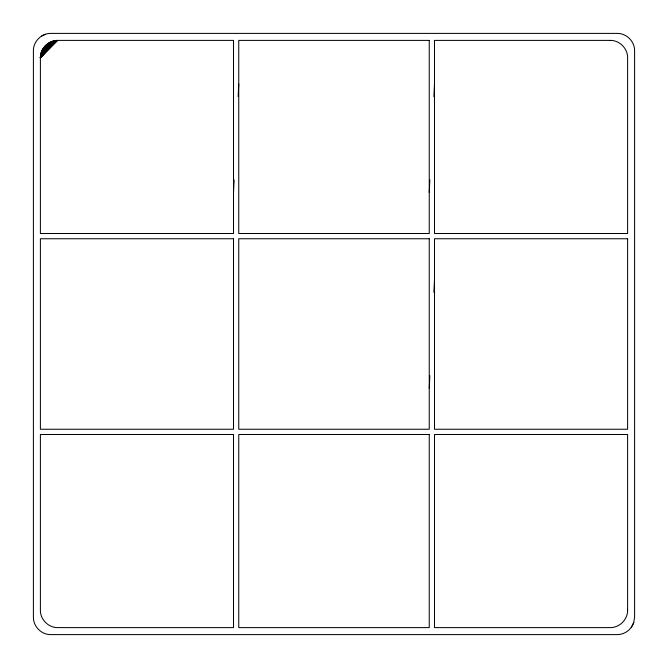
<?xml version="1.0" encoding="UTF-8"?>
<svg xmlns="http://www.w3.org/2000/svg" width="668" height="668" viewBox="0 0 668 668"><rect width="100%" height="100%" fill="white"/><g stroke="black" fill="none" stroke-linecap="round" stroke-linejoin="round"><path stroke-width="1" d="M233.508 192.442L234.117 179.934M238.15 96.584L238.752 84.085M429.248 192.442L429.85 179.934M433.883 96.584L434.492 84.085M429.248 388.175L429.85 375.675M433.883 292.325L434.492 279.825M40.94 53.523L40.389 57.865L40.389 233.508L233.508 233.508L233.508 40.389L57.865 40.389C48.53 40.163 40.163 48.53 40.389 57.865L57.865 40.389M41.249 52.463L40.389 57.865L56.772 40.422M41.616 51.436L40.389 57.865L55.678 40.531M42.051 50.426L40.389 57.865L54.592 40.698M42.552 49.449L40.389 57.865L53.523 40.94M43.111 48.505L40.389 57.865L52.463 41.249M633.74 622.526L634.6 617.123L634.6 50.877C634.834 41.533 626.467 33.166 617.123 33.4L50.877 33.4C41.55 33.183 33.166 41.533 33.4 50.877L33.4 617.123C33.166 626.459 41.541 634.834 50.877 634.6L617.123 634.6C624.513 634.7 631.552 629.573 633.74 622.526L631.26 627.394M43.729 47.595L40.389 57.865L51.436 41.616M44.405 46.727L40.389 57.865L50.426 42.051M45.123 45.9L40.389 57.865L49.449 42.552M45.9 45.123L40.389 57.865L48.505 43.111M46.727 44.397L40.389 57.865L47.595 43.729M41.516 36.122L45.474 34.26M627.611 610.135C627.837 619.47 619.47 627.837 610.135 627.611L434.492 627.611L434.492 434.492L627.611 434.492L627.611 610.135M429.248 40.389L238.752 40.389L238.752 233.508L429.248 233.508L429.248 40.389M610.135 40.389L434.492 40.389L434.492 233.508L627.611 233.508L627.611 57.865C627.837 48.53 619.47 40.163 610.135 40.389M233.508 238.752L40.389 238.752L40.389 429.248L233.508 429.248L233.508 238.752M429.248 238.752L238.752 238.752L238.752 429.248L429.248 429.248L429.248 238.752M627.611 238.752L434.492 238.752L434.492 429.248L627.611 429.248L627.611 238.752M233.508 434.492L40.389 434.492L40.389 610.135C40.163 619.47 48.53 627.837 57.865 627.611L233.508 627.611L233.508 434.492M429.248 434.492L238.752 434.492L238.752 627.611L429.248 627.611L429.248 434.492"/></g></svg>
